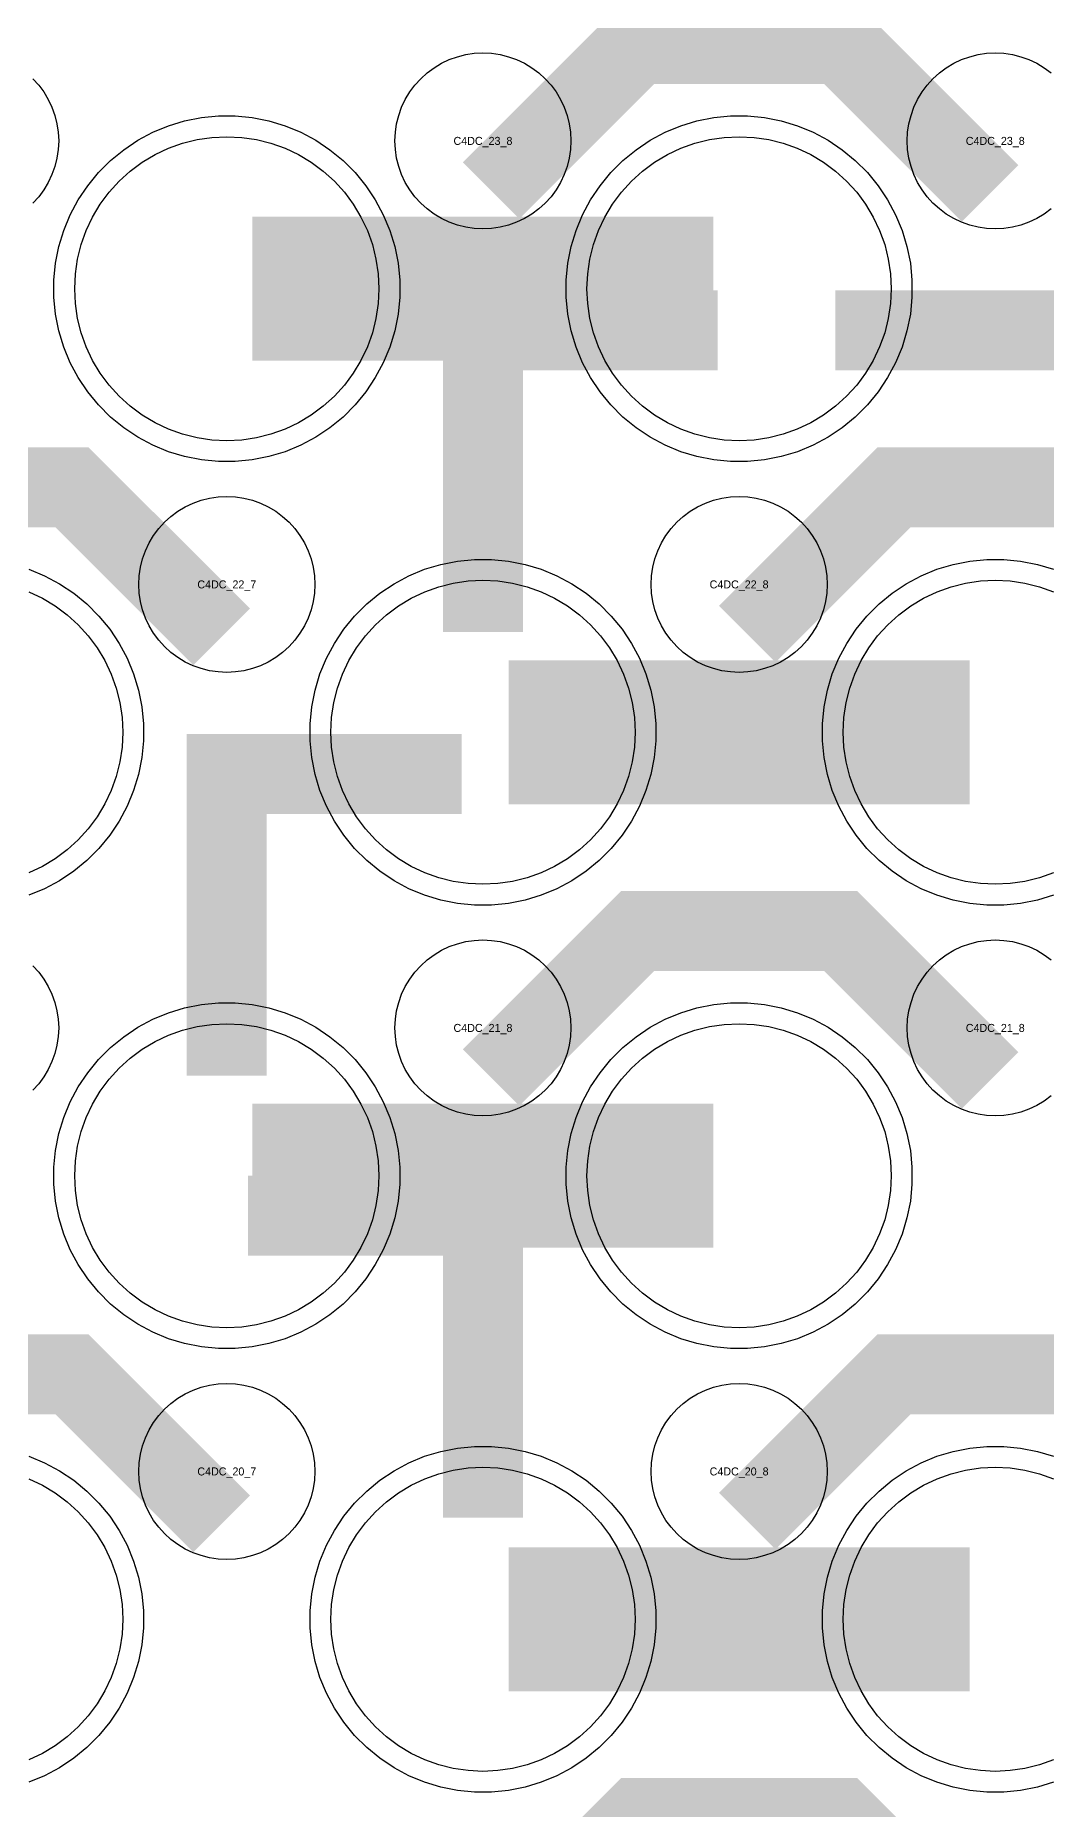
# Model space of a CAD drawing. Extents: x -11880 to 11880, y -14992 to 14992.
# Drawn here: x -9580 to -9264, y -12128 to -11573 of the extents above; entities that cross this region are included whole.
import ezdxf
from ezdxf.enums import TextEntityAlignment as Align

# ---------------------------------------------------------------- set-up
doc = ezdxf.new("R2010")
doc.units = 0
doc.header["$MEASUREMENT"] = 0
for name, color, linetype in [('GDS_775_DT_237', 138, 'CONTINUOUS'), ('RDL1_FS', 34, 'CONTINUOUS'), ('RDL_BS', 160, 'CONTINUOUS')]:
    doc.layers.add(name, color=color, linetype=linetype)

msp = doc.modelspace()

# ---------------------------------------------------------------- linework, layer by layer
at = {"layer": 'RDL1_FS', "color": 240, "true_color": 0xed1f24}
for points in [[(-9520, -11700.099), (-9524.657, -11699.87), (-9529.268, -11699.186), (-9533.791, -11698.054), (-9538.181, -11696.482), (-9542.395, -11694.49), (-9546.395, -11692.092), (-9550.14, -11689.314), (-9553.594, -11686.184), (-9556.724, -11682.73), (-9559.502, -11678.985), (-9561.9, -11674.985), (-9563.892, -11670.771), (-9565.464, -11666.381), (-9566.596, -11661.858), (-9567.28, -11657.247), (-9567.509, -11652.59), (-9567.28, -11647.933), (-9566.596, -11643.322), (-9565.464, -11638.799), (-9563.892, -11634.409), (-9561.9, -11630.195), (-9559.502, -11626.195), (-9556.724, -11622.45), (-9553.594, -11618.996), (-9550.14, -11615.866), (-9546.395, -11613.088), (-9542.395, -11610.69), (-9538.181, -11608.698), (-9533.791, -11607.126), (-9529.268, -11605.994), (-9524.657, -11605.31), (-9520, -11605.081), (-9515.343, -11605.31), (-9510.732, -11605.994), (-9506.209, -11607.126), (-9501.819, -11608.698), (-9497.605, -11610.69), (-9493.605, -11613.088), (-9489.86, -11615.866), (-9486.406, -11618.996), (-9483.276, -11622.45), (-9480.498, -11626.195), (-9478.1, -11630.195), (-9476.108, -11634.409), (-9474.536, -11638.799), (-9473.404, -11643.322), (-9472.72, -11647.933), (-9472.491, -11652.59), (-9472.72, -11657.247), (-9473.404, -11661.858), (-9474.536, -11666.381), (-9476.108, -11670.771), (-9478.1, -11674.985), (-9480.498, -11678.985), (-9483.276, -11682.73), (-9486.406, -11686.184), (-9489.86, -11689.314), (-9493.605, -11692.092), (-9497.605, -11694.49), (-9501.819, -11696.482), (-9506.209, -11698.054), (-9510.732, -11699.186), (-9515.343, -11699.87)], [(-9360, -11700.099), (-9364.657, -11699.87), (-9369.268, -11699.186), (-9373.791, -11698.054), (-9378.181, -11696.482), (-9382.395, -11694.49), (-9386.395, -11692.092), (-9390.14, -11689.314), (-9393.594, -11686.184), (-9396.724, -11682.73), (-9399.502, -11678.985), (-9401.9, -11674.985), (-9403.892, -11670.771), (-9405.464, -11666.381), (-9406.596, -11661.858), (-9407.28, -11657.247), (-9407.509, -11652.59), (-9407.28, -11647.933), (-9406.596, -11643.322), (-9405.464, -11638.799), (-9403.892, -11634.409), (-9401.9, -11630.195), (-9399.502, -11626.195), (-9396.724, -11622.45), (-9393.594, -11618.996), (-9390.14, -11615.866), (-9386.395, -11613.088), (-9382.395, -11610.69), (-9378.181, -11608.698), (-9373.791, -11607.126), (-9369.268, -11605.994), (-9364.657, -11605.31), (-9360, -11605.081), (-9355.343, -11605.31), (-9350.732, -11605.994), (-9346.209, -11607.126), (-9341.819, -11608.698), (-9337.605, -11610.69), (-9333.605, -11613.088), (-9329.86, -11615.866), (-9326.406, -11618.996), (-9323.276, -11622.45), (-9320.498, -11626.195), (-9318.1, -11630.195), (-9316.108, -11634.409), (-9314.536, -11638.799), (-9313.404, -11643.322), (-9312.72, -11647.933), (-9312.491, -11652.59), (-9312.72, -11657.247), (-9313.404, -11661.858), (-9314.536, -11666.381), (-9316.108, -11670.771), (-9318.1, -11674.985), (-9320.498, -11678.985), (-9323.276, -11682.73), (-9326.406, -11686.184), (-9329.86, -11689.314), (-9333.605, -11692.092), (-9337.605, -11694.49), (-9341.819, -11696.482), (-9346.209, -11698.054), (-9350.732, -11699.186), (-9355.343, -11699.87)], [(-9440, -11838.664), (-9444.657, -11838.435), (-9449.268, -11837.751), (-9453.791, -11836.619), (-9458.181, -11835.047), (-9462.395, -11833.055), (-9466.395, -11830.657), (-9470.14, -11827.879), (-9473.594, -11824.749), (-9476.724, -11821.295), (-9479.502, -11817.55), (-9481.9, -11813.55), (-9483.892, -11809.336), (-9485.464, -11804.946), (-9486.596, -11800.423), (-9487.28, -11795.812), (-9487.509, -11791.155), (-9487.28, -11786.498), (-9486.596, -11781.887), (-9485.464, -11777.364), (-9483.892, -11772.974), (-9481.9, -11768.76), (-9479.502, -11764.76), (-9476.724, -11761.015), (-9473.594, -11757.561), (-9470.14, -11754.431), (-9466.395, -11751.653), (-9462.395, -11749.255), (-9458.181, -11747.263), (-9453.791, -11745.691), (-9449.268, -11744.559), (-9444.657, -11743.875), (-9440, -11743.646), (-9435.343, -11743.875), (-9430.732, -11744.559), (-9426.209, -11745.691), (-9421.819, -11747.263), (-9417.605, -11749.255), (-9413.605, -11751.653), (-9409.86, -11754.431), (-9406.406, -11757.561), (-9403.276, -11761.015), (-9400.498, -11764.76), (-9398.1, -11768.76), (-9396.108, -11772.974), (-9394.536, -11777.364), (-9393.404, -11781.887), (-9392.72, -11786.498), (-9392.491, -11791.155), (-9392.72, -11795.812), (-9393.404, -11800.423), (-9394.536, -11804.946), (-9396.108, -11809.336), (-9398.1, -11813.55), (-9400.498, -11817.55), (-9403.276, -11821.295), (-9406.406, -11824.749), (-9409.86, -11827.879), (-9413.605, -11830.657), (-9417.605, -11833.055), (-9421.819, -11835.047), (-9426.209, -11836.619), (-9430.732, -11837.751), (-9435.343, -11838.435)], [(-9520, -11977.229), (-9524.657, -11977), (-9529.268, -11976.316), (-9533.791, -11975.184), (-9538.181, -11973.612), (-9542.395, -11971.62), (-9546.395, -11969.222), (-9550.14, -11966.444), (-9553.594, -11963.314), (-9556.724, -11959.86), (-9559.502, -11956.115), (-9561.9, -11952.115), (-9563.892, -11947.901), (-9565.464, -11943.511), (-9566.596, -11938.988), (-9567.28, -11934.377), (-9567.509, -11929.72), (-9567.28, -11925.063), (-9566.596, -11920.452), (-9565.464, -11915.929), (-9563.892, -11911.539), (-9561.9, -11907.325), (-9559.502, -11903.325), (-9556.724, -11899.58), (-9553.594, -11896.126), (-9550.14, -11892.996), (-9546.395, -11890.218), (-9542.395, -11887.82), (-9538.181, -11885.828), (-9533.791, -11884.256), (-9529.268, -11883.124), (-9524.657, -11882.44), (-9520, -11882.211), (-9515.343, -11882.44), (-9510.732, -11883.124), (-9506.209, -11884.256), (-9501.819, -11885.828), (-9497.605, -11887.82), (-9493.605, -11890.218), (-9489.86, -11892.996), (-9486.406, -11896.126), (-9483.276, -11899.58), (-9480.498, -11903.325), (-9478.1, -11907.325), (-9476.108, -11911.539), (-9474.536, -11915.929), (-9473.404, -11920.452), (-9472.72, -11925.063), (-9472.491, -11929.72), (-9472.72, -11934.377), (-9473.404, -11938.988), (-9474.536, -11943.511), (-9476.108, -11947.901), (-9478.1, -11952.115), (-9480.498, -11956.115), (-9483.276, -11959.86), (-9486.406, -11963.314), (-9489.86, -11966.444), (-9493.605, -11969.222), (-9497.605, -11971.62), (-9501.819, -11973.612), (-9506.209, -11975.184), (-9510.732, -11976.316), (-9515.343, -11977)], [(-9360, -11977.229), (-9364.657, -11977), (-9369.268, -11976.316), (-9373.791, -11975.184), (-9378.181, -11973.612), (-9382.395, -11971.62), (-9386.395, -11969.222), (-9390.14, -11966.444), (-9393.594, -11963.314), (-9396.724, -11959.86), (-9399.502, -11956.115), (-9401.9, -11952.115), (-9403.892, -11947.901), (-9405.464, -11943.511), (-9406.596, -11938.988), (-9407.28, -11934.377), (-9407.509, -11929.72), (-9407.28, -11925.063), (-9406.596, -11920.452), (-9405.464, -11915.929), (-9403.892, -11911.539), (-9401.9, -11907.325), (-9399.502, -11903.325), (-9396.724, -11899.58), (-9393.594, -11896.126), (-9390.14, -11892.996), (-9386.395, -11890.218), (-9382.395, -11887.82), (-9378.181, -11885.828), (-9373.791, -11884.256), (-9369.268, -11883.124), (-9364.657, -11882.44), (-9360, -11882.211), (-9355.343, -11882.44), (-9350.732, -11883.124), (-9346.209, -11884.256), (-9341.819, -11885.828), (-9337.605, -11887.82), (-9333.605, -11890.218), (-9329.86, -11892.996), (-9326.406, -11896.126), (-9323.276, -11899.58), (-9320.498, -11903.325), (-9318.1, -11907.325), (-9316.108, -11911.539), (-9314.536, -11915.929), (-9313.404, -11920.452), (-9312.72, -11925.063), (-9312.491, -11929.72), (-9312.72, -11934.377), (-9313.404, -11938.988), (-9314.536, -11943.511), (-9316.108, -11947.901), (-9318.1, -11952.115), (-9320.498, -11956.115), (-9323.276, -11959.86), (-9326.406, -11963.314), (-9329.86, -11966.444), (-9333.605, -11969.222), (-9337.605, -11971.62), (-9341.819, -11973.612), (-9346.209, -11975.184), (-9350.732, -11976.316), (-9355.343, -11977)], [(-9440, -12115.794), (-9444.657, -12115.565), (-9449.268, -12114.881), (-9453.791, -12113.749), (-9458.181, -12112.177), (-9462.395, -12110.185), (-9466.395, -12107.787), (-9470.14, -12105.009), (-9473.594, -12101.879), (-9476.724, -12098.425), (-9479.502, -12094.68), (-9481.9, -12090.68), (-9483.892, -12086.466), (-9485.464, -12082.076), (-9486.596, -12077.553), (-9487.28, -12072.942), (-9487.509, -12068.285), (-9487.28, -12063.628), (-9486.596, -12059.017), (-9485.464, -12054.494), (-9483.892, -12050.104), (-9481.9, -12045.89), (-9479.502, -12041.89), (-9476.724, -12038.145), (-9473.594, -12034.691), (-9470.14, -12031.561), (-9466.395, -12028.783), (-9462.395, -12026.385), (-9458.181, -12024.393), (-9453.791, -12022.821), (-9449.268, -12021.689), (-9444.657, -12021.005), (-9440, -12020.776), (-9435.343, -12021.005), (-9430.732, -12021.689), (-9426.209, -12022.821), (-9421.819, -12024.393), (-9417.605, -12026.385), (-9413.605, -12028.783), (-9409.86, -12031.561), (-9406.406, -12034.691), (-9403.276, -12038.145), (-9400.498, -12041.89), (-9398.1, -12045.89), (-9396.108, -12050.104), (-9394.536, -12054.494), (-9393.404, -12059.017), (-9392.72, -12063.628), (-9392.491, -12068.285), (-9392.72, -12072.942), (-9393.404, -12077.553), (-9394.536, -12082.076), (-9396.108, -12086.466), (-9398.1, -12090.68), (-9400.498, -12094.68), (-9403.276, -12098.425), (-9406.406, -12101.879), (-9409.86, -12105.009), (-9413.605, -12107.787), (-9417.605, -12110.185), (-9421.819, -12112.177), (-9426.209, -12113.749), (-9430.732, -12114.881), (-9435.343, -12115.565)]]:
    msp.add_lwpolyline(points, close=True, dxfattribs=at)
for points in [[(-9511.998, -11652.59, 45, 45, 0), (-9439.998, -11652.59, 45, 45, 0)], [(-9439.998, -11652.59, 45, 45, 0), (-9367.998, -11652.59, 45, 45, 0)], [(-9431.998, -11791.155, 45, 45, 0), (-9359.998, -11791.155, 45, 45, 0)], [(-9359.998, -11791.155, 45, 45, 0), (-9287.998, -11791.155, 45, 45, 0)], [(-9511.998, -11929.72, 45, 45, 0), (-9439.998, -11929.72, 45, 45, 0)], [(-9439.998, -11929.72, 45, 45, 0), (-9367.998, -11929.72, 45, 45, 0)], [(-9431.998, -12068.285, 45, 45, 0), (-9359.998, -12068.285, 45, 45, 0)], [(-9359.998, -12068.285, 45, 45, 0), (-9287.998, -12068.285, 45, 45, 0)]]:
    msp.add_lwpolyline(points, format="xyseb", dxfattribs=at)
for points in [[(-9261.819, -11835.047), (-9266.209, -11836.619), (-9270.732, -11837.751), (-9275.343, -11838.435), (-9280, -11838.664), (-9284.657, -11838.435), (-9289.268, -11837.751), (-9293.791, -11836.619), (-9298.181, -11835.047), (-9302.395, -11833.055), (-9306.395, -11830.657), (-9310.14, -11827.879), (-9313.594, -11824.749), (-9316.724, -11821.295), (-9319.502, -11817.55), (-9321.9, -11813.55), (-9323.892, -11809.336), (-9325.464, -11804.946), (-9326.596, -11800.423), (-9327.28, -11795.812), (-9327.509, -11791.155), (-9327.28, -11786.498), (-9326.596, -11781.887), (-9325.464, -11777.364), (-9323.892, -11772.974), (-9321.9, -11768.76), (-9319.502, -11764.76), (-9316.724, -11761.015), (-9313.594, -11757.561), (-9310.14, -11754.431), (-9306.395, -11751.653), (-9302.395, -11749.255), (-9298.181, -11747.263), (-9293.791, -11745.691), (-9289.268, -11744.559), (-9284.657, -11743.875), (-9280, -11743.646), (-9275.343, -11743.875), (-9270.732, -11744.559), (-9266.209, -11745.691), (-9261.819, -11747.263)], [(-9261.819, -12112.177), (-9266.209, -12113.749), (-9270.732, -12114.881), (-9275.343, -12115.565), (-9280, -12115.794), (-9284.657, -12115.565), (-9289.268, -12114.881), (-9293.791, -12113.749), (-9298.181, -12112.177), (-9302.395, -12110.185), (-9306.395, -12107.787), (-9310.14, -12105.009), (-9313.594, -12101.879), (-9316.724, -12098.425), (-9319.502, -12094.68), (-9321.9, -12090.68), (-9323.892, -12086.466), (-9325.464, -12082.076), (-9326.596, -12077.553), (-9327.28, -12072.942), (-9327.509, -12068.285), (-9327.28, -12063.628), (-9326.596, -12059.017), (-9325.464, -12054.494), (-9323.892, -12050.104), (-9321.9, -12045.89), (-9319.502, -12041.89), (-9316.724, -12038.145), (-9313.594, -12034.691), (-9310.14, -12031.561), (-9306.395, -12028.783), (-9302.395, -12026.385), (-9298.181, -12024.393), (-9293.791, -12022.821), (-9289.268, -12021.689), (-9284.657, -12021.005), (-9280, -12020.776), (-9275.343, -12021.005), (-9270.732, -12021.689), (-9266.209, -12022.821), (-9261.819, -12024.393)]]:
    msp.add_lwpolyline(points, dxfattribs=at)
at = {"layer": 'RDL1_FS'}
for points in [[(-9581.819, -11747.263), (-9577.605, -11749.255), (-9573.605, -11751.653), (-9569.86, -11754.431), (-9566.406, -11757.561), (-9563.276, -11761.015), (-9560.498, -11764.76), (-9558.1, -11768.76), (-9556.108, -11772.974), (-9554.536, -11777.364), (-9553.404, -11781.887), (-9552.72, -11786.498), (-9552.491, -11791.155), (-9552.72, -11795.812), (-9553.404, -11800.423), (-9554.536, -11804.946), (-9556.108, -11809.336), (-9558.1, -11813.55), (-9560.498, -11817.55), (-9563.276, -11821.295), (-9566.406, -11824.749), (-9569.86, -11827.879), (-9573.605, -11830.657), (-9577.605, -11833.055), (-9581.819, -11835.047)], [(-9581.819, -12024.393), (-9577.605, -12026.385), (-9573.605, -12028.783), (-9569.86, -12031.561), (-9566.406, -12034.691), (-9563.276, -12038.145), (-9560.498, -12041.89), (-9558.1, -12045.89), (-9556.108, -12050.104), (-9554.536, -12054.494), (-9553.404, -12059.017), (-9552.72, -12063.628), (-9552.491, -12068.285), (-9552.72, -12072.942), (-9553.404, -12077.553), (-9554.536, -12082.076), (-9556.108, -12086.466), (-9558.1, -12090.68), (-9560.498, -12094.68), (-9563.276, -12098.425), (-9566.406, -12101.879), (-9569.86, -12105.009), (-9573.605, -12107.787), (-9577.605, -12110.185), (-9581.819, -12112.177)]]:
    msp.add_lwpolyline(points, dxfattribs=at)
at = {"layer": 'RDL_BS'}
for points in [[(-9437.438, -11621.904, 25, 25, 0), (-9391.623, -11576.089, 25, 25, 0), (-9358.07, -11576.089, 25, 25, 0)], [(-9281.599, -11622.803, 25, 25, 0), (-9328.313, -11576.089, 25, 25, 0), (-9358.071, -11576.089, 25, 25, 0)], [(-9440, -11683.572, 25, 25, 0), (-9440, -11729.192, 25, 25, 0)], [(-9521.599, -11761.368, 25, 25, 0), (-9568.313, -11714.654, 25, 25, 0), (-9598.071, -11714.654, 25, 25, 0)], [(-9357.438, -11760.469, 25, 25, 0), (-9311.623, -11714.654, 25, 25, 0), (-9278.07, -11714.654, 25, 25, 0)], [(-9201.599, -11761.368, 25, 25, 0), (-9248.313, -11714.654, 25, 25, 0), (-9278.071, -11714.654, 25, 25, 0)], [(-9437.438, -11899.034, 25, 25, 0), (-9391.623, -11853.219, 25, 25, 0), (-9358.07, -11853.219, 25, 25, 0)], [(-9281.599, -11899.933, 25, 25, 0), (-9328.313, -11853.219, 25, 25, 0), (-9358.071, -11853.219, 25, 25, 0)], [(-9521.599, -12038.498, 25, 25, 0), (-9568.313, -11991.784, 25, 25, 0), (-9598.071, -11991.784, 25, 25, 0)], [(-9357.438, -12037.599, 25, 25, 0), (-9311.623, -11991.784, 25, 25, 0), (-9278.07, -11991.784, 25, 25, 0)], [(-9201.599, -12038.498, 25, 25, 0), (-9248.313, -11991.784, 25, 25, 0), (-9278.071, -11991.784, 25, 25, 0)], [(-9360, -12231.845, 25, 25, 0), (-9360, -12117.844, 25, 25, 0)], [(-9437.438, -12176.159, 25, 25, 0), (-9391.623, -12130.344, 25, 25, 0), (-9358.07, -12130.344, 25, 25, 0)], [(-9281.599, -12177.058, 25, 25, 0), (-9328.313, -12130.344, 25, 25, 0), (-9358.071, -12130.344, 25, 25, 0)]]:
    msp.add_lwpolyline(points, format="xyseb", dxfattribs=at)
for points in [[(-9440, -11633.896), (-9442.693, -11633.764), (-9445.365, -11633.368), (-9447.984, -11632.711), (-9450.519, -11631.804), (-9452.956, -11630.652), (-9455.28, -11629.259), (-9457.443, -11627.656), (-9459.442, -11625.844), (-9461.254, -11623.845), (-9462.857, -11621.682), (-9464.25, -11619.358), (-9465.402, -11616.921), (-9466.309, -11614.386), (-9466.966, -11611.767), (-9467.362, -11609.095), (-9467.494, -11606.402), (-9467.362, -11603.709), (-9466.966, -11601.037), (-9466.309, -11598.418), (-9465.402, -11595.883), (-9464.25, -11593.446), (-9462.857, -11591.122), (-9461.254, -11588.959), (-9459.442, -11586.96), (-9457.443, -11585.148), (-9455.28, -11583.545), (-9452.956, -11582.152), (-9450.519, -11581), (-9447.984, -11580.093), (-9445.365, -11579.436), (-9442.693, -11579.04), (-9440, -11578.908), (-9437.307, -11579.04), (-9434.635, -11579.436), (-9432.016, -11580.093), (-9429.481, -11581), (-9427.044, -11582.152), (-9424.72, -11583.545), (-9422.557, -11585.148), (-9420.558, -11586.96), (-9418.746, -11588.959), (-9417.143, -11591.122), (-9415.75, -11593.446), (-9414.598, -11595.883), (-9413.691, -11598.418), (-9413.034, -11601.037), (-9412.638, -11603.709), (-9412.506, -11606.402), (-9412.638, -11609.095), (-9413.034, -11611.767), (-9413.691, -11614.386), (-9414.598, -11616.921), (-9415.75, -11619.358), (-9417.143, -11621.682), (-9418.746, -11623.845), (-9420.558, -11625.844), (-9422.557, -11627.656), (-9424.72, -11629.259), (-9427.044, -11630.652), (-9429.481, -11631.804), (-9432.016, -11632.711), (-9434.635, -11633.368), (-9437.307, -11633.764)], [(-9520, -11772.461), (-9522.693, -11772.329), (-9525.365, -11771.933), (-9527.984, -11771.276), (-9530.519, -11770.369), (-9532.956, -11769.217), (-9535.28, -11767.824), (-9537.443, -11766.221), (-9539.442, -11764.409), (-9541.254, -11762.41), (-9542.857, -11760.247), (-9544.25, -11757.923), (-9545.402, -11755.486), (-9546.309, -11752.951), (-9546.966, -11750.332), (-9547.362, -11747.66), (-9547.494, -11744.967), (-9547.362, -11742.274), (-9546.966, -11739.602), (-9546.309, -11736.983), (-9545.402, -11734.448), (-9544.25, -11732.011), (-9542.857, -11729.687), (-9541.254, -11727.524), (-9539.442, -11725.525), (-9537.443, -11723.713), (-9535.28, -11722.11), (-9532.956, -11720.717), (-9530.519, -11719.565), (-9527.984, -11718.658), (-9525.365, -11718.001), (-9522.693, -11717.605), (-9520, -11717.473), (-9517.307, -11717.605), (-9514.635, -11718.001), (-9512.016, -11718.658), (-9509.481, -11719.565), (-9507.044, -11720.717), (-9504.72, -11722.11), (-9502.557, -11723.713), (-9500.558, -11725.525), (-9498.746, -11727.524), (-9497.143, -11729.687), (-9495.75, -11732.011), (-9494.598, -11734.448), (-9493.691, -11736.983), (-9493.034, -11739.602), (-9492.638, -11742.274), (-9492.506, -11744.967), (-9492.638, -11747.66), (-9493.034, -11750.332), (-9493.691, -11752.951), (-9494.598, -11755.486), (-9495.75, -11757.923), (-9497.143, -11760.247), (-9498.746, -11762.41), (-9500.558, -11764.409), (-9502.557, -11766.221), (-9504.72, -11767.824), (-9507.044, -11769.217), (-9509.481, -11770.369), (-9512.016, -11771.276), (-9514.635, -11771.933), (-9517.307, -11772.329)], [(-9360, -11772.461), (-9362.693, -11772.329), (-9365.365, -11771.933), (-9367.984, -11771.276), (-9370.519, -11770.369), (-9372.956, -11769.217), (-9375.28, -11767.824), (-9377.443, -11766.221), (-9379.442, -11764.409), (-9381.254, -11762.41), (-9382.857, -11760.247), (-9384.25, -11757.923), (-9385.402, -11755.486), (-9386.309, -11752.951), (-9386.966, -11750.332), (-9387.362, -11747.66), (-9387.494, -11744.967), (-9387.362, -11742.274), (-9386.966, -11739.602), (-9386.309, -11736.983), (-9385.402, -11734.448), (-9384.25, -11732.011), (-9382.857, -11729.687), (-9381.254, -11727.524), (-9379.442, -11725.525), (-9377.443, -11723.713), (-9375.28, -11722.11), (-9372.956, -11720.717), (-9370.519, -11719.565), (-9367.984, -11718.658), (-9365.365, -11718.001), (-9362.693, -11717.605), (-9360, -11717.473), (-9357.307, -11717.605), (-9354.635, -11718.001), (-9352.016, -11718.658), (-9349.481, -11719.565), (-9347.044, -11720.717), (-9344.72, -11722.11), (-9342.557, -11723.713), (-9340.558, -11725.525), (-9338.746, -11727.524), (-9337.143, -11729.687), (-9335.75, -11732.011), (-9334.598, -11734.448), (-9333.691, -11736.983), (-9333.034, -11739.602), (-9332.638, -11742.274), (-9332.506, -11744.967), (-9332.638, -11747.66), (-9333.034, -11750.332), (-9333.691, -11752.951), (-9334.598, -11755.486), (-9335.75, -11757.923), (-9337.143, -11760.247), (-9338.746, -11762.41), (-9340.558, -11764.409), (-9342.557, -11766.221), (-9344.72, -11767.824), (-9347.044, -11769.217), (-9349.481, -11770.369), (-9352.016, -11771.276), (-9354.635, -11771.933), (-9357.307, -11772.329)], [(-9440, -11911.026), (-9442.693, -11910.894), (-9445.365, -11910.498), (-9447.984, -11909.841), (-9450.519, -11908.934), (-9452.956, -11907.782), (-9455.28, -11906.389), (-9457.443, -11904.786), (-9459.442, -11902.974), (-9461.254, -11900.975), (-9462.857, -11898.812), (-9464.25, -11896.488), (-9465.402, -11894.051), (-9466.309, -11891.516), (-9466.966, -11888.897), (-9467.362, -11886.225), (-9467.494, -11883.532), (-9467.362, -11880.839), (-9466.966, -11878.167), (-9466.309, -11875.548), (-9465.402, -11873.013), (-9464.25, -11870.576), (-9462.857, -11868.252), (-9461.254, -11866.089), (-9459.442, -11864.09), (-9457.443, -11862.278), (-9455.28, -11860.675), (-9452.956, -11859.282), (-9450.519, -11858.13), (-9447.984, -11857.223), (-9445.365, -11856.566), (-9442.693, -11856.17), (-9440, -11856.038), (-9437.307, -11856.17), (-9434.635, -11856.566), (-9432.016, -11857.223), (-9429.481, -11858.13), (-9427.044, -11859.282), (-9424.72, -11860.675), (-9422.557, -11862.278), (-9420.558, -11864.09), (-9418.746, -11866.089), (-9417.143, -11868.252), (-9415.75, -11870.576), (-9414.598, -11873.013), (-9413.691, -11875.548), (-9413.034, -11878.167), (-9412.638, -11880.839), (-9412.506, -11883.532), (-9412.638, -11886.225), (-9413.034, -11888.897), (-9413.691, -11891.516), (-9414.598, -11894.051), (-9415.75, -11896.488), (-9417.143, -11898.812), (-9418.746, -11900.975), (-9420.558, -11902.974), (-9422.557, -11904.786), (-9424.72, -11906.389), (-9427.044, -11907.782), (-9429.481, -11908.934), (-9432.016, -11909.841), (-9434.635, -11910.498), (-9437.307, -11910.894)], [(-9520, -12049.591), (-9522.693, -12049.459), (-9525.365, -12049.063), (-9527.984, -12048.406), (-9530.519, -12047.499), (-9532.956, -12046.347), (-9535.28, -12044.954), (-9537.443, -12043.351), (-9539.442, -12041.539), (-9541.254, -12039.54), (-9542.857, -12037.377), (-9544.25, -12035.053), (-9545.402, -12032.616), (-9546.309, -12030.081), (-9546.966, -12027.462), (-9547.362, -12024.79), (-9547.494, -12022.097), (-9547.362, -12019.404), (-9546.966, -12016.732), (-9546.309, -12014.113), (-9545.402, -12011.578), (-9544.25, -12009.141), (-9542.857, -12006.817), (-9541.254, -12004.654), (-9539.442, -12002.655), (-9537.443, -12000.843), (-9535.28, -11999.24), (-9532.956, -11997.847), (-9530.519, -11996.695), (-9527.984, -11995.788), (-9525.365, -11995.131), (-9522.693, -11994.735), (-9520, -11994.603), (-9517.307, -11994.735), (-9514.635, -11995.131), (-9512.016, -11995.788), (-9509.481, -11996.695), (-9507.044, -11997.847), (-9504.72, -11999.24), (-9502.557, -12000.843), (-9500.558, -12002.655), (-9498.746, -12004.654), (-9497.143, -12006.817), (-9495.75, -12009.141), (-9494.598, -12011.578), (-9493.691, -12014.113), (-9493.034, -12016.732), (-9492.638, -12019.404), (-9492.506, -12022.097), (-9492.638, -12024.79), (-9493.034, -12027.462), (-9493.691, -12030.081), (-9494.598, -12032.616), (-9495.75, -12035.053), (-9497.143, -12037.377), (-9498.746, -12039.54), (-9500.558, -12041.539), (-9502.557, -12043.351), (-9504.72, -12044.954), (-9507.044, -12046.347), (-9509.481, -12047.499), (-9512.016, -12048.406), (-9514.635, -12049.063), (-9517.307, -12049.459)], [(-9360, -12049.591), (-9362.693, -12049.459), (-9365.365, -12049.063), (-9367.984, -12048.406), (-9370.519, -12047.499), (-9372.956, -12046.347), (-9375.28, -12044.954), (-9377.443, -12043.351), (-9379.442, -12041.539), (-9381.254, -12039.54), (-9382.857, -12037.377), (-9384.25, -12035.053), (-9385.402, -12032.616), (-9386.309, -12030.081), (-9386.966, -12027.462), (-9387.362, -12024.79), (-9387.494, -12022.097), (-9387.362, -12019.404), (-9386.966, -12016.732), (-9386.309, -12014.113), (-9385.402, -12011.578), (-9384.25, -12009.141), (-9382.857, -12006.817), (-9381.254, -12004.654), (-9379.442, -12002.655), (-9377.443, -12000.843), (-9375.28, -11999.24), (-9372.956, -11997.847), (-9370.519, -11996.695), (-9367.984, -11995.788), (-9365.365, -11995.131), (-9362.693, -11994.735), (-9360, -11994.603), (-9357.307, -11994.735), (-9354.635, -11995.131), (-9352.016, -11995.788), (-9349.481, -11996.695), (-9347.044, -11997.847), (-9344.72, -11999.24), (-9342.557, -12000.843), (-9340.558, -12002.655), (-9338.746, -12004.654), (-9337.143, -12006.817), (-9335.75, -12009.141), (-9334.598, -12011.578), (-9333.691, -12014.113), (-9333.034, -12016.732), (-9332.638, -12019.404), (-9332.506, -12022.097), (-9332.638, -12024.79), (-9333.034, -12027.462), (-9333.691, -12030.081), (-9334.598, -12032.616), (-9335.75, -12035.053), (-9337.143, -12037.377), (-9338.746, -12039.54), (-9340.558, -12041.539), (-9342.557, -12043.351), (-9344.72, -12044.954), (-9347.044, -12046.347), (-9349.481, -12047.499), (-9352.016, -12048.406), (-9354.635, -12049.063), (-9357.307, -12049.459)]]:
    msp.add_lwpolyline(points, close=True, dxfattribs=at)
for points in [[(-9262.557, -11627.656), (-9264.72, -11629.259), (-9267.044, -11630.652), (-9269.481, -11631.804), (-9272.016, -11632.711), (-9274.635, -11633.368), (-9277.307, -11633.764), (-9280, -11633.896), (-9282.693, -11633.764), (-9285.365, -11633.368), (-9287.984, -11632.711), (-9290.519, -11631.804), (-9292.956, -11630.652), (-9295.28, -11629.259), (-9297.443, -11627.656), (-9299.442, -11625.844), (-9301.254, -11623.845), (-9302.857, -11621.682), (-9304.25, -11619.358), (-9305.402, -11616.921), (-9306.309, -11614.386), (-9306.966, -11611.767), (-9307.362, -11609.095), (-9307.494, -11606.402), (-9307.362, -11603.709), (-9306.966, -11601.037), (-9306.309, -11598.418), (-9305.402, -11595.883), (-9304.25, -11593.446), (-9302.857, -11591.122), (-9301.254, -11588.959), (-9299.442, -11586.96), (-9297.443, -11585.148), (-9295.28, -11583.545), (-9292.956, -11582.152), (-9290.519, -11581), (-9287.984, -11580.093), (-9285.365, -11579.436), (-9282.693, -11579.04), (-9280, -11578.908), (-9277.307, -11579.04), (-9274.635, -11579.436), (-9272.016, -11580.093), (-9269.481, -11581), (-9267.044, -11582.152), (-9264.72, -11583.545), (-9262.557, -11585.148)], [(-9580.558, -11586.96), (-9578.746, -11588.959), (-9577.143, -11591.122), (-9575.75, -11593.446), (-9574.598, -11595.883), (-9573.691, -11598.418), (-9573.034, -11601.037), (-9572.638, -11603.709), (-9572.506, -11606.402), (-9572.638, -11609.095), (-9573.034, -11611.767), (-9573.691, -11614.386), (-9574.598, -11616.921), (-9575.75, -11619.358), (-9577.143, -11621.682), (-9578.746, -11623.845), (-9580.558, -11625.844)], [(-9581.795, -11740.249), (-9576.885, -11742.28), (-9572.223, -11744.772), (-9567.809, -11747.719), (-9563.708, -11751.081), (-9559.926, -11754.863), (-9556.564, -11758.964), (-9553.617, -11763.378), (-9551.125, -11768.04), (-9549.094, -11772.95), (-9547.563, -11777.99), (-9546.517, -11783.217), (-9546, -11788.511), (-9546, -11793.799), (-9546.517, -11799.093), (-9547.563, -11804.32), (-9549.094, -11809.36), (-9551.125, -11814.27), (-9553.617, -11818.932), (-9556.564, -11823.346), (-9559.926, -11827.447), (-9563.708, -11831.229), (-9567.809, -11834.591), (-9572.223, -11837.538), (-9576.885, -11840.03), (-9581.795, -11842.061)], [(-9262.557, -11904.786), (-9264.72, -11906.389), (-9267.044, -11907.782), (-9269.481, -11908.934), (-9272.016, -11909.841), (-9274.635, -11910.498), (-9277.307, -11910.894), (-9280, -11911.026), (-9282.693, -11910.894), (-9285.365, -11910.498), (-9287.984, -11909.841), (-9290.519, -11908.934), (-9292.956, -11907.782), (-9295.28, -11906.389), (-9297.443, -11904.786), (-9299.442, -11902.974), (-9301.254, -11900.975), (-9302.857, -11898.812), (-9304.25, -11896.488), (-9305.402, -11894.051), (-9306.309, -11891.516), (-9306.966, -11888.897), (-9307.362, -11886.225), (-9307.494, -11883.532), (-9307.362, -11880.839), (-9306.966, -11878.167), (-9306.309, -11875.548), (-9305.402, -11873.013), (-9304.25, -11870.576), (-9302.857, -11868.252), (-9301.254, -11866.089), (-9299.442, -11864.09), (-9297.443, -11862.278), (-9295.28, -11860.675), (-9292.956, -11859.282), (-9290.519, -11858.13), (-9287.984, -11857.223), (-9285.365, -11856.566), (-9282.693, -11856.17), (-9280, -11856.038), (-9277.307, -11856.17), (-9274.635, -11856.566), (-9272.016, -11857.223), (-9269.481, -11858.13), (-9267.044, -11859.282), (-9264.72, -11860.675), (-9262.557, -11862.278)], [(-9580.558, -11864.09), (-9578.746, -11866.089), (-9577.143, -11868.252), (-9575.75, -11870.576), (-9574.598, -11873.013), (-9573.691, -11875.548), (-9573.034, -11878.167), (-9572.638, -11880.839), (-9572.506, -11883.532), (-9572.638, -11886.225), (-9573.034, -11888.897), (-9573.691, -11891.516), (-9574.598, -11894.051), (-9575.75, -11896.488), (-9577.143, -11898.812), (-9578.746, -11900.975), (-9580.558, -11902.974)], [(-9581.795, -12017.379), (-9576.885, -12019.41), (-9572.223, -12021.902), (-9567.809, -12024.849), (-9563.708, -12028.211), (-9559.926, -12031.993), (-9556.564, -12036.094), (-9553.617, -12040.508), (-9551.125, -12045.17), (-9549.094, -12050.08), (-9547.563, -12055.12), (-9546.517, -12060.347), (-9546, -12065.641), (-9546, -12070.929), (-9546.517, -12076.223), (-9547.563, -12081.45), (-9549.094, -12086.49), (-9551.125, -12091.4), (-9553.617, -12096.062), (-9556.564, -12100.476), (-9559.926, -12104.577), (-9563.708, -12108.359), (-9567.809, -12111.721), (-9572.223, -12114.668), (-9576.885, -12117.16), (-9581.795, -12119.191)]]:
    msp.add_lwpolyline(points, dxfattribs=at)
at = {"layer": 'RDL_BS', "color": 240, "true_color": 0xed1f24}
for points in [[(-9522.644, -11706.59), (-9527.938, -11706.073), (-9533.165, -11705.027), (-9538.205, -11703.496), (-9543.115, -11701.465), (-9547.777, -11698.973), (-9552.191, -11696.026), (-9556.292, -11692.664), (-9560.074, -11688.882), (-9563.436, -11684.781), (-9566.383, -11680.367), (-9568.875, -11675.705), (-9570.906, -11670.795), (-9572.437, -11665.755), (-9573.483, -11660.528), (-9574, -11655.234), (-9574, -11649.946), (-9573.483, -11644.652), (-9572.437, -11639.425), (-9570.906, -11634.385), (-9568.875, -11629.475), (-9566.383, -11624.813), (-9563.436, -11620.399), (-9560.074, -11616.298), (-9556.292, -11612.516), (-9552.191, -11609.154), (-9547.777, -11606.207), (-9543.115, -11603.715), (-9538.205, -11601.684), (-9533.165, -11600.153), (-9527.938, -11599.107), (-9522.644, -11598.59), (-9517.356, -11598.59), (-9512.062, -11599.107), (-9506.835, -11600.153), (-9501.795, -11601.684), (-9496.885, -11603.715), (-9492.223, -11606.207), (-9487.809, -11609.154), (-9483.708, -11612.516), (-9479.926, -11616.298), (-9476.564, -11620.399), (-9473.617, -11624.813), (-9471.125, -11629.475), (-9469.094, -11634.385), (-9467.563, -11639.425), (-9466.517, -11644.652), (-9466, -11649.946), (-9466, -11655.234), (-9466.517, -11660.528), (-9467.563, -11665.755), (-9469.094, -11670.795), (-9471.125, -11675.705), (-9473.617, -11680.367), (-9476.564, -11684.781), (-9479.926, -11688.882), (-9483.708, -11692.664), (-9487.809, -11696.026), (-9492.223, -11698.973), (-9496.885, -11701.465), (-9501.795, -11703.496), (-9506.835, -11705.027), (-9512.062, -11706.073), (-9517.356, -11706.59)], [(-9362.644, -11706.59), (-9367.938, -11706.073), (-9373.165, -11705.027), (-9378.205, -11703.496), (-9383.115, -11701.465), (-9387.777, -11698.973), (-9392.191, -11696.026), (-9396.292, -11692.664), (-9400.074, -11688.882), (-9403.436, -11684.781), (-9406.383, -11680.367), (-9408.875, -11675.705), (-9410.906, -11670.795), (-9412.437, -11665.755), (-9413.483, -11660.528), (-9414, -11655.234), (-9414, -11649.946), (-9413.483, -11644.652), (-9412.437, -11639.425), (-9410.906, -11634.385), (-9408.875, -11629.475), (-9406.383, -11624.813), (-9403.436, -11620.399), (-9400.074, -11616.298), (-9396.292, -11612.516), (-9392.191, -11609.154), (-9387.777, -11606.207), (-9383.115, -11603.715), (-9378.205, -11601.684), (-9373.165, -11600.153), (-9367.938, -11599.107), (-9362.644, -11598.59), (-9357.356, -11598.59), (-9352.062, -11599.107), (-9346.835, -11600.153), (-9341.795, -11601.684), (-9336.885, -11603.715), (-9332.223, -11606.207), (-9327.809, -11609.154), (-9323.708, -11612.516), (-9319.926, -11616.298), (-9316.564, -11620.399), (-9313.617, -11624.813), (-9311.125, -11629.475), (-9309.094, -11634.385), (-9307.563, -11639.425), (-9306.517, -11644.652), (-9306, -11649.946), (-9306, -11655.234), (-9306.517, -11660.528), (-9307.563, -11665.755), (-9309.094, -11670.795), (-9311.125, -11675.705), (-9313.617, -11680.367), (-9316.564, -11684.781), (-9319.926, -11688.882), (-9323.708, -11692.664), (-9327.809, -11696.026), (-9332.223, -11698.973), (-9336.885, -11701.465), (-9341.795, -11703.496), (-9346.835, -11705.027), (-9352.062, -11706.073), (-9357.356, -11706.59)], [(-9442.644, -11845.155), (-9447.938, -11844.638), (-9453.165, -11843.592), (-9458.205, -11842.061), (-9463.115, -11840.03), (-9467.777, -11837.538), (-9472.191, -11834.591), (-9476.292, -11831.229), (-9480.074, -11827.447), (-9483.436, -11823.346), (-9486.383, -11818.932), (-9488.875, -11814.27), (-9490.906, -11809.36), (-9492.437, -11804.32), (-9493.483, -11799.093), (-9494, -11793.799), (-9494, -11788.511), (-9493.483, -11783.217), (-9492.437, -11777.99), (-9490.906, -11772.95), (-9488.875, -11768.04), (-9486.383, -11763.378), (-9483.436, -11758.964), (-9480.074, -11754.863), (-9476.292, -11751.081), (-9472.191, -11747.719), (-9467.777, -11744.772), (-9463.115, -11742.28), (-9458.205, -11740.249), (-9453.165, -11738.718), (-9447.938, -11737.672), (-9442.644, -11737.155), (-9437.356, -11737.155), (-9432.062, -11737.672), (-9426.835, -11738.718), (-9421.795, -11740.249), (-9416.885, -11742.28), (-9412.223, -11744.772), (-9407.809, -11747.719), (-9403.708, -11751.081), (-9399.926, -11754.863), (-9396.564, -11758.964), (-9393.617, -11763.378), (-9391.125, -11768.04), (-9389.094, -11772.95), (-9387.563, -11777.99), (-9386.517, -11783.217), (-9386, -11788.511), (-9386, -11793.799), (-9386.517, -11799.093), (-9387.563, -11804.32), (-9389.094, -11809.36), (-9391.125, -11814.27), (-9393.617, -11818.932), (-9396.564, -11823.346), (-9399.926, -11827.447), (-9403.708, -11831.229), (-9407.809, -11834.591), (-9412.223, -11837.538), (-9416.885, -11840.03), (-9421.795, -11842.061), (-9426.835, -11843.592), (-9432.062, -11844.638), (-9437.356, -11845.155)], [(-9522.644, -11983.72), (-9527.938, -11983.203), (-9533.165, -11982.157), (-9538.205, -11980.626), (-9543.115, -11978.595), (-9547.777, -11976.103), (-9552.191, -11973.156), (-9556.292, -11969.794), (-9560.074, -11966.012), (-9563.436, -11961.911), (-9566.383, -11957.497), (-9568.875, -11952.835), (-9570.906, -11947.925), (-9572.437, -11942.885), (-9573.483, -11937.658), (-9574, -11932.364), (-9574, -11927.076), (-9573.483, -11921.782), (-9572.437, -11916.555), (-9570.906, -11911.515), (-9568.875, -11906.605), (-9566.383, -11901.943), (-9563.436, -11897.529), (-9560.074, -11893.428), (-9556.292, -11889.646), (-9552.191, -11886.284), (-9547.777, -11883.337), (-9543.115, -11880.845), (-9538.205, -11878.814), (-9533.165, -11877.283), (-9527.938, -11876.237), (-9522.644, -11875.72), (-9517.356, -11875.72), (-9512.062, -11876.237), (-9506.835, -11877.283), (-9501.795, -11878.814), (-9496.885, -11880.845), (-9492.223, -11883.337), (-9487.809, -11886.284), (-9483.708, -11889.646), (-9479.926, -11893.428), (-9476.564, -11897.529), (-9473.617, -11901.943), (-9471.125, -11906.605), (-9469.094, -11911.515), (-9467.563, -11916.555), (-9466.517, -11921.782), (-9466, -11927.076), (-9466, -11932.364), (-9466.517, -11937.658), (-9467.563, -11942.885), (-9469.094, -11947.925), (-9471.125, -11952.835), (-9473.617, -11957.497), (-9476.564, -11961.911), (-9479.926, -11966.012), (-9483.708, -11969.794), (-9487.809, -11973.156), (-9492.223, -11976.103), (-9496.885, -11978.595), (-9501.795, -11980.626), (-9506.835, -11982.157), (-9512.062, -11983.203), (-9517.356, -11983.72)], [(-9362.644, -11983.72), (-9367.938, -11983.203), (-9373.165, -11982.157), (-9378.205, -11980.626), (-9383.115, -11978.595), (-9387.777, -11976.103), (-9392.191, -11973.156), (-9396.292, -11969.794), (-9400.074, -11966.012), (-9403.436, -11961.911), (-9406.383, -11957.497), (-9408.875, -11952.835), (-9410.906, -11947.925), (-9412.437, -11942.885), (-9413.483, -11937.658), (-9414, -11932.364), (-9414, -11927.076), (-9413.483, -11921.782), (-9412.437, -11916.555), (-9410.906, -11911.515), (-9408.875, -11906.605), (-9406.383, -11901.943), (-9403.436, -11897.529), (-9400.074, -11893.428), (-9396.292, -11889.646), (-9392.191, -11886.284), (-9387.777, -11883.337), (-9383.115, -11880.845), (-9378.205, -11878.814), (-9373.165, -11877.283), (-9367.938, -11876.237), (-9362.644, -11875.72), (-9357.356, -11875.72), (-9352.062, -11876.237), (-9346.835, -11877.283), (-9341.795, -11878.814), (-9336.885, -11880.845), (-9332.223, -11883.337), (-9327.809, -11886.284), (-9323.708, -11889.646), (-9319.926, -11893.428), (-9316.564, -11897.529), (-9313.617, -11901.943), (-9311.125, -11906.605), (-9309.094, -11911.515), (-9307.563, -11916.555), (-9306.517, -11921.782), (-9306, -11927.076), (-9306, -11932.364), (-9306.517, -11937.658), (-9307.563, -11942.885), (-9309.094, -11947.925), (-9311.125, -11952.835), (-9313.617, -11957.497), (-9316.564, -11961.911), (-9319.926, -11966.012), (-9323.708, -11969.794), (-9327.809, -11973.156), (-9332.223, -11976.103), (-9336.885, -11978.595), (-9341.795, -11980.626), (-9346.835, -11982.157), (-9352.062, -11983.203), (-9357.356, -11983.72)], [(-9442.644, -12122.285), (-9447.938, -12121.768), (-9453.165, -12120.722), (-9458.205, -12119.191), (-9463.115, -12117.16), (-9467.777, -12114.668), (-9472.191, -12111.721), (-9476.292, -12108.359), (-9480.074, -12104.577), (-9483.436, -12100.476), (-9486.383, -12096.062), (-9488.875, -12091.4), (-9490.906, -12086.49), (-9492.437, -12081.45), (-9493.483, -12076.223), (-9494, -12070.929), (-9494, -12065.641), (-9493.483, -12060.347), (-9492.437, -12055.12), (-9490.906, -12050.08), (-9488.875, -12045.17), (-9486.383, -12040.508), (-9483.436, -12036.094), (-9480.074, -12031.993), (-9476.292, -12028.211), (-9472.191, -12024.849), (-9467.777, -12021.902), (-9463.115, -12019.41), (-9458.205, -12017.379), (-9453.165, -12015.848), (-9447.938, -12014.802), (-9442.644, -12014.285), (-9437.356, -12014.285), (-9432.062, -12014.802), (-9426.835, -12015.848), (-9421.795, -12017.379), (-9416.885, -12019.41), (-9412.223, -12021.902), (-9407.809, -12024.849), (-9403.708, -12028.211), (-9399.926, -12031.993), (-9396.564, -12036.094), (-9393.617, -12040.508), (-9391.125, -12045.17), (-9389.094, -12050.08), (-9387.563, -12055.12), (-9386.517, -12060.347), (-9386, -12065.641), (-9386, -12070.929), (-9386.517, -12076.223), (-9387.563, -12081.45), (-9389.094, -12086.49), (-9391.125, -12091.4), (-9393.617, -12096.062), (-9396.564, -12100.476), (-9399.926, -12104.577), (-9403.708, -12108.359), (-9407.809, -12111.721), (-9412.223, -12114.668), (-9416.885, -12117.16), (-9421.795, -12119.191), (-9426.835, -12120.722), (-9432.062, -12121.768), (-9437.356, -12122.285)]]:
    msp.add_lwpolyline(points, close=True, dxfattribs=at)
for points in [[(-9440, -11759.88, 25, 25, 0), (-9440, -11653.103, 25, 25, 0)], [(-9452.5, -11665.603, 25, 25, 0), (-9366.667, -11665.603, 25, 25, 0)], [(-9412.944, -11665.603, 25, 25, 0), (-9371.74, -11665.603, 25, 25, 0)], [(-9329.984, -11665.603, 25, 25, 0), (-9220.719, -11665.603, 25, 25, 0)], [(-9520, -11898.445, 25, 25, 0), (-9520, -11791.668, 25, 25, 0)], [(-9532.5, -11804.168, 25, 25, 0), (-9446.667, -11804.168, 25, 25, 0)], [(-9492.944, -11804.168, 25, 25, 0), (-9451.74, -11804.168, 25, 25, 0)], [(-9520, -11822.137, 25, 25, 0), (-9520, -11867.757, 25, 25, 0)], [(-9440, -12036.492, 25, 25, 0), (-9440, -11929.715, 25, 25, 0)], [(-9427.5, -11942.215, 25, 25, 0), (-9513.333, -11942.215, 25, 25, 0)], [(-9467.056, -11942.215, 25, 25, 0), (-9508.26, -11942.215, 25, 25, 0)], [(-9440, -11960.184, 25, 25, 0), (-9440, -12005.804, 25, 25, 0)]]:
    msp.add_lwpolyline(points, format="xyseb", dxfattribs=at)
for points in [[(-9261.795, -11842.061), (-9266.835, -11843.592), (-9272.062, -11844.638), (-9277.356, -11845.155), (-9282.644, -11845.155), (-9287.938, -11844.638), (-9293.165, -11843.592), (-9298.205, -11842.061), (-9303.115, -11840.03), (-9307.777, -11837.538), (-9312.191, -11834.591), (-9316.292, -11831.229), (-9320.074, -11827.447), (-9323.436, -11823.346), (-9326.383, -11818.932), (-9328.875, -11814.27), (-9330.906, -11809.36), (-9332.437, -11804.32), (-9333.483, -11799.093), (-9334, -11793.799), (-9334, -11788.511), (-9333.483, -11783.217), (-9332.437, -11777.99), (-9330.906, -11772.95), (-9328.875, -11768.04), (-9326.383, -11763.378), (-9323.436, -11758.964), (-9320.074, -11754.863), (-9316.292, -11751.081), (-9312.191, -11747.719), (-9307.777, -11744.772), (-9303.115, -11742.28), (-9298.205, -11740.249), (-9293.165, -11738.718), (-9287.938, -11737.672), (-9282.644, -11737.155), (-9277.356, -11737.155), (-9272.062, -11737.672), (-9266.835, -11738.718), (-9261.795, -11740.249)], [(-9261.795, -12119.191), (-9266.835, -12120.722), (-9272.062, -12121.768), (-9277.356, -12122.285), (-9282.644, -12122.285), (-9287.938, -12121.768), (-9293.165, -12120.722), (-9298.205, -12119.191), (-9303.115, -12117.16), (-9307.777, -12114.668), (-9312.191, -12111.721), (-9316.292, -12108.359), (-9320.074, -12104.577), (-9323.436, -12100.476), (-9326.383, -12096.062), (-9328.875, -12091.4), (-9330.906, -12086.49), (-9332.437, -12081.45), (-9333.483, -12076.223), (-9334, -12070.929), (-9334, -12065.641), (-9333.483, -12060.347), (-9332.437, -12055.12), (-9330.906, -12050.08), (-9328.875, -12045.17), (-9326.383, -12040.508), (-9323.436, -12036.094), (-9320.074, -12031.993), (-9316.292, -12028.211), (-9312.191, -12024.849), (-9307.777, -12021.902), (-9303.115, -12019.41), (-9298.205, -12017.379), (-9293.165, -12015.848), (-9287.938, -12014.802), (-9282.644, -12014.285), (-9277.356, -12014.285), (-9272.062, -12014.802), (-9266.835, -12015.848), (-9261.795, -12017.379)]]:
    msp.add_lwpolyline(points, dxfattribs=at)

# ---------------------------------------------------------------- texts
at = {"layer": 'GDS_775_DT_237'}
for s, p in [('C4DC_23_8', (-9440, -11606.402)), ('C4DC_23_8', (-9440, -11606.402)), ('C4DC_23_8', (-9280, -11606.402)), ('C4DC_23_8', (-9280, -11606.402)), ('C4DC_22_7', (-9520, -11744.967)), ('C4DC_22_7', (-9520, -11744.967)), ('C4DC_22_8', (-9360, -11744.967)), ('C4DC_22_8', (-9360, -11744.967)), ('C4DC_21_8', (-9440, -11883.532)), ('C4DC_21_8', (-9440, -11883.532)), ('C4DC_21_8', (-9280, -11883.532)), ('C4DC_21_8', (-9280, -11883.532)), ('C4DC_20_7', (-9520, -12022.097)), ('C4DC_20_7', (-9520, -12022.097)), ('C4DC_20_8', (-9360, -12022.097)), ('C4DC_20_8', (-9360, -12022.097))]:
    msp.add_text(s, height=2.5, dxfattribs=at).set_placement(p, align=Align.MIDDLE_CENTER)

doc.saveas('drawing.dxf')
